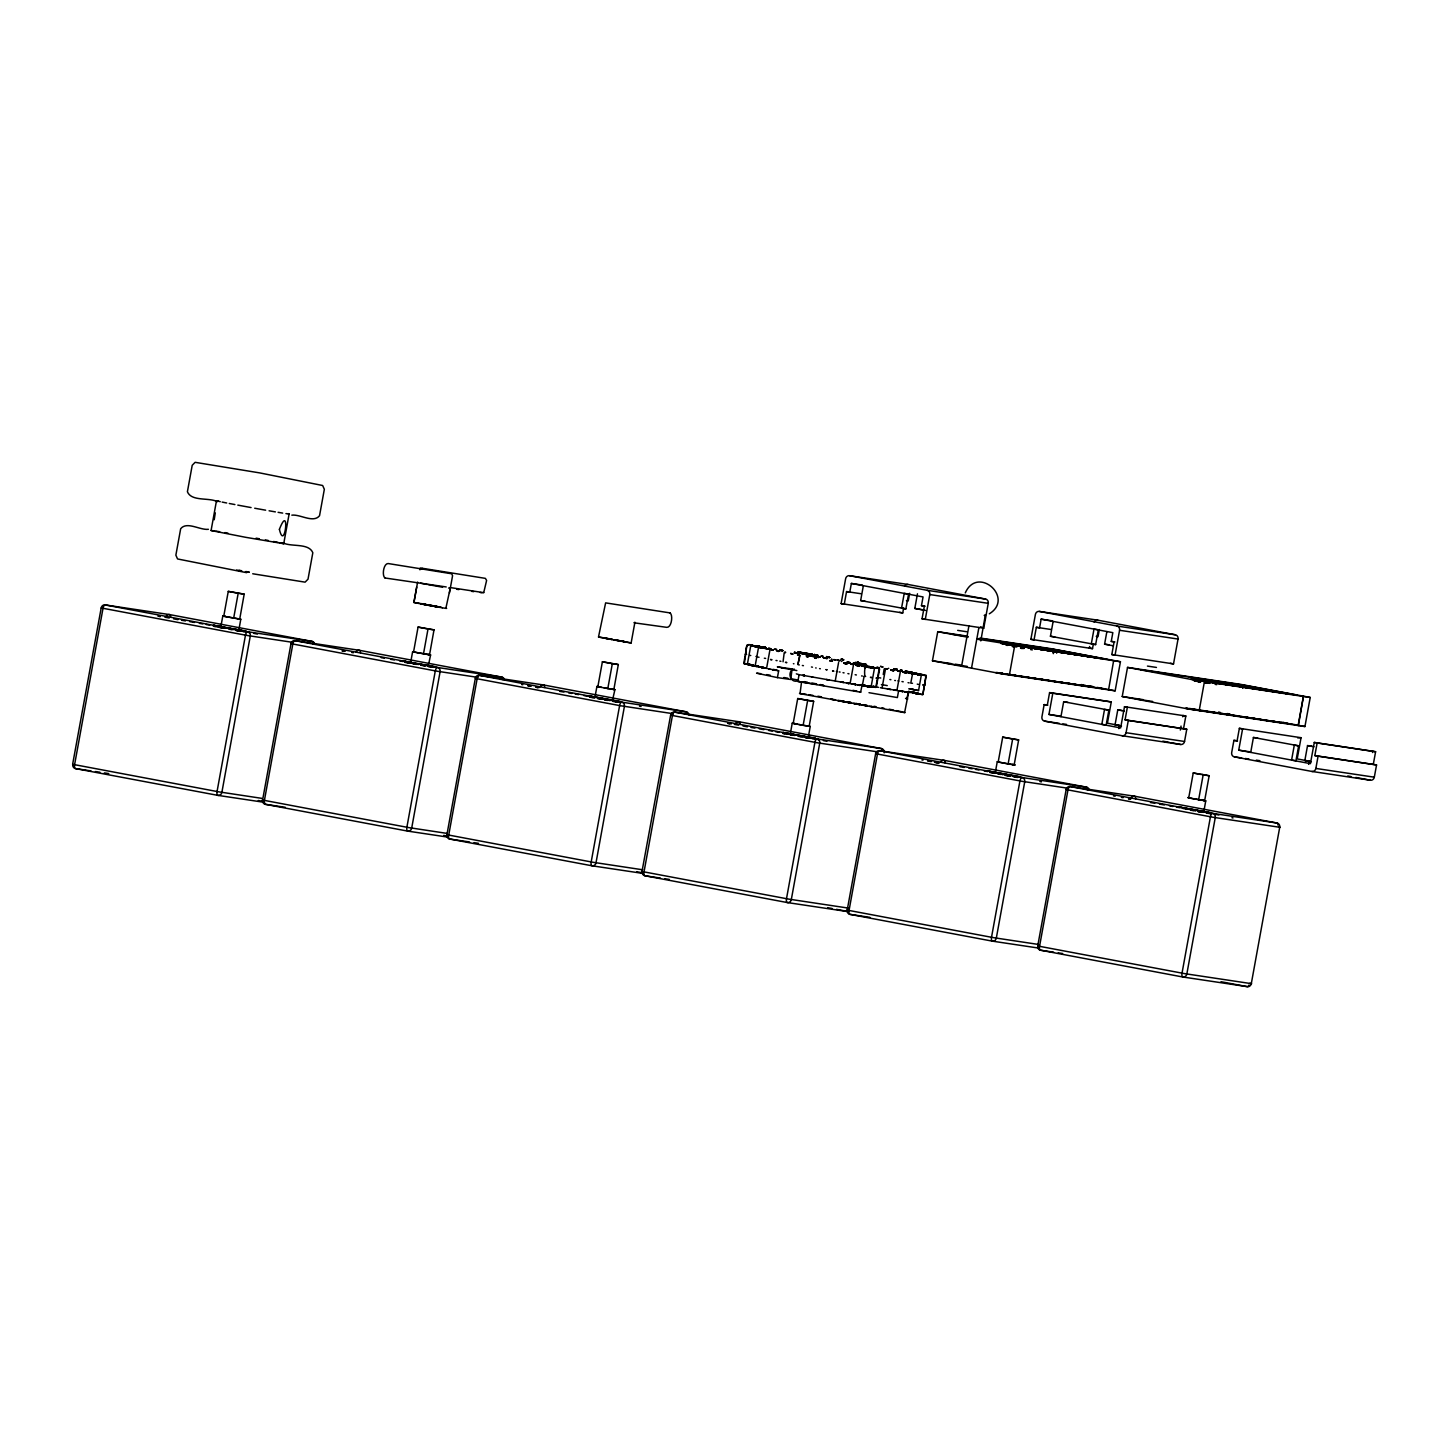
<?xml version="1.0" encoding="UTF-8"?>
<svg xmlns="http://www.w3.org/2000/svg" width="1449" height="1449" viewBox="0 0 1449 1449"><rect width="100%" height="100%" fill="white"/><g stroke="black" fill="none" stroke-linecap="round" stroke-linejoin="round"><path stroke-width="1.5" d="M483.712 592.641L450.277 587.569M214.217 519.756L215.285 512.892M799.685 655.274L797.892 664.602L799.993 655.274M450.295 588.022L445.875 608.218M670.018 612.909L605.628 602.875L598.491 637.017L631.13 642.976L634.916 622.237M776.682 649.641L776.7 649.387M749.205 644.714L747.05 645.113L743.735 663.551L752.212 665.562M745.42 655.962L744.351 663.751L753.534 665.29M747.358 664.312L750.691 646.019M755.146 665.96L758.479 647.649M766.593 668.206L769.926 649.913M835.258 680.849L838.591 662.537M850.128 683.421L853.443 665.127M865.651 676.466L864.31 676.194C865.614 678.295 863.423 669.836 865.669 667.174M871.103 686.862L874.417 668.55M875.776 687.478L879.108 669.166M879.597 669.04L876.265 687.333M883.256 674.491L884.162 669.003M882.097 687.677L885.43 669.366M896.967 690.249L900.3 671.956M912.49 683.294L910.769 683.131L912.508 674.002M921.274 675.379L918.575 690.557L908.758 688.8M922.886 694.506L926.255 675.379M1118.827 728.63L1119.407 725.442L1107.416 723.196L1111.274 701.968L1108.05 701.37L1049.583 692.604L1047.301 705.21L1044.149 704.612L1041.922 716.875A3.695 3.369 -81.5 0 0 1044.566 721.131L1122.106 735.73L1180.573 744.478A3.695 3.369 -81.5 0 0 1184.539 741.471L1186.767 729.227L1125.076 719.845L1127.358 707.239L1124.496 706.714L1120.638 727.923L1048.949 714.429L1052.807 693.22L1111.274 701.968M1308.61 764.347L1309.19 761.16L1297.199 758.914L1301.057 737.704L1297.688 737.885M261.889 798.363L219.125 791.897L72.631 764.311L101.195 607.946A3.695 3.369 -81.5 0 1 105.161 604.921L169.624 614.593L312.096 641.4A3.695 3.369 -81.5 0 1 314.723 644.026M287.989 513.616L289.13 513.942L283.732 543.719L245.66 537.307L211.083 530.533L216.481 500.738L218.473 500.956M225.41 616.332L222.82 615.952L220.701 627.489L223.834 628.16M228.091 617.039L239.719 619.085L244.193 594.144L228.272 591.373L223.744 616.278L240.788 619.23L238.723 630.768L235.626 630.297M233.669 618.143L238.197 593.239L244.193 594.144M447.723 837.105L407.712 831.11L265.239 804.286A3.695 3.369 -81.5 0 1 262.595 800.029L290.995 643.664A3.695 3.369 -81.5 0 1 294.98 640.657L359.443 650.311L501.915 677.136A3.695 3.369 -81.5 0 1 504.614 680.287M425.68 604.849L413.871 602.476L417.62 582.081M415.591 602.675L413.961 602.458L416.714 587.026M410.52 663.225L412.621 651.688M417.91 652.756L429.538 654.821L434.012 629.862L418.073 627.091L413.545 651.996L430.607 654.966L428.18 666.468M423.488 653.879L428.016 628.975L434.012 629.862M449.444 592.967L452.577 575.688L451.671 573.768L388.115 563.534C383.514 563.48 381.775 575.67 384.981 577.97M643.157 873.457L592.025 865.796L449.552 838.989A3.695 3.369 -81.5 0 1 446.908 834.715L475.326 678.349A3.695 3.369 -81.5 0 1 479.293 675.343L543.755 684.997L686.228 711.821A3.695 3.369 -81.5 0 1 688.927 714.973M687.188 713.651A3.695 1.521 -79.3 0 0 686.228 711.821L621.766 702.167L479.293 675.343A3.695 1.521 -79.3 0 0 477.138 678.748L448.719 835.113A3.695 1.521 -79.3 0 0 449.552 838.989L469.567 841.978M594.833 697.911L596.934 686.373L599.107 686.681M610.283 688.909L613.851 689.507L618.325 664.548L602.386 661.795L597.857 686.699L607.638 688.529M618.325 664.548L612.329 663.66L607.801 688.565L614.919 689.652L612.293 701.135M643.791 871.845L641.998 871.483L670.633 715.118A3.695 3.369 -81.5 0 1 674.6 712.111L739.081 721.765L881.553 748.59A3.695 3.369 -81.5 0 1 884.198 752.846M847.357 911.548L787.35 902.564L644.877 875.739A3.695 1.521 -79.3 0 1 644.026 871.881L672.445 715.516A3.695 1.521 -79.3 0 1 674.6 712.111L817.091 738.918L881.553 748.59A3.695 1.521 -79.3 0 1 882.532 751.089M760.707 673.676L756.577 673.169L777.425 677.607L778.656 670.815L768.477 668.822M798.707 680.65C789.252 684.272 786.952 669.818 794.396 669.166M777.425 677.607L790.756 679.49L792.096 668.877M860.815 684.979L862.046 685.323L860.615 692.205L797.856 681.447L799.087 674.673L852.736 684.109M790.158 734.679L792.241 723.142L794.867 723.522M798.743 724.446L809.176 726.275L813.65 701.316L797.711 698.545L793.183 723.449L802.945 725.297M908.867 691.119L904.593 712.636L800.029 693.654L801.46 682.714M813.65 701.316L807.654 700.428L803.126 725.333L810.245 726.42L808.162 737.958M841.108 603.581L845.636 578.712A3.695 3.369 -81.5 0 1 849.603 575.706L908.07 584.472L985.61 599.071A3.695 3.369 -81.5 0 1 988.254 603.327L983.744 628.178L922.035 618.814L924.335 606.207L921.473 605.664L923.049 596.934L851.36 583.44L849.784 592.17L846.56 591.572L844.278 604.179L841.108 603.581L902.745 612.927L903.596 608.2M905.879 608.87L901.532 608.218L904.23 593.402L908.577 594.036L905.879 608.87L860.652 600.538L863.35 585.704M1039.024 948.135L992.348 941.144L849.875 914.337A3.695 3.369 -81.5 0 1 847.212 910.063L875.631 753.697A3.695 3.369 -81.5 0 1 879.615 750.691L944.078 760.345L1086.551 787.169A3.695 3.369 -81.5 0 1 1089.25 790.321M869.871 917.326L849.875 914.337A3.695 1.521 -79.3 0 1 849.042 910.461L877.442 754.096A3.695 1.521 -79.3 0 1 879.615 750.691L1022.088 777.515L1086.551 787.169A3.695 1.521 -79.3 0 1 1087.493 790.357M909.646 593.293L908.251 600.937L906.44 600.592M904.14 691.427L898.615 690.775L897.384 697.567L869.002 692.694M925.567 610.464L914.808 608.435L917.471 593.8M908.577 692.042L906.621 698.961L907.708 699.034L905.534 698.382M849.603 575.706L927.143 590.304A3.695 3.369 -81.5 0 1 929.787 594.561L925.277 619.411L922.035 618.814M1108.576 689.851L1115.15 690.829L1120.439 661.74L1113.629 660.708L1108.576 689.851L1001.911 673.876L932.45 660.798L937.738 631.692L967.57 636.165M961.575 666.323L968.964 625.642M971.518 668.188L978.908 627.508M980.647 626.783L983.744 628.178M980.792 640.911L985.338 615.155A16.011 14.599 -81.5 0 1 984.233 615.336M1002.762 673.749L999.448 673.133L1102.109 688.492L1097.762 687.84M1009.392 674.999L1014.644 645.892M995.155 773.259L997.256 761.721L999.031 761.975M1007.562 763.732L1014.173 764.855L1018.647 739.896L1002.708 737.143L998.18 762.047L1007.943 763.877M1018.647 739.896L1012.652 739.008L1008.124 763.913L1015.242 765L1012.597 764.42M1030.891 639.299L1035.401 614.448A3.695 3.369 -81.5 0 1 1039.386 611.424L1097.853 620.19L1175.393 634.789A3.695 3.369 -81.5 0 1 1178.037 639.045L1173.527 663.896L1111.818 654.531L1114.1 641.925L1111.256 641.382L1112.832 632.652L1041.143 619.158L1039.567 627.888L1036.343 627.29L1034.043 639.897L1030.891 639.299L1092.51 648.645L1093.379 643.917M1095.643 644.588L1091.296 643.936L1093.995 629.12L1098.342 629.772L1095.643 644.588L1050.434 636.256L1053.133 621.422M1052.934 652.63L1054.111 649.514L1053.351 653.662M1056.665 653.191L1057.245 649.967L1107.398 659.404L1000.951 643.465M1060.94 716.675L1063.657 701.751L1068.004 702.403M1089.648 646.508L1089.358 648.065L1092.51 648.645M1037.738 945.925L1066.156 789.56A3.695 3.369 -81.5 0 1 1070.123 786.553L1134.585 796.207L1277.058 823.032A3.695 3.369 -81.5 0 1 1279.721 827.288L1251.302 983.654A3.695 3.369 -81.5 0 1 1247.335 986.66L1182.855 977.006L1040.382 950.182A3.695 3.369 -81.5 0 1 1037.738 945.925L1039.313 946.288M1053.731 952.192L1040.382 950.182A3.695 1.521 -79.3 0 1 1039.549 946.324L1067.967 789.959A3.695 1.521 -79.3 0 1 1070.123 786.553L1212.596 813.36L1277.058 823.032A3.695 1.521 -79.3 0 1 1278.036 825.187M1099.32 629.554L1098.034 636.654L1096.223 636.31M1113.194 645.783L1104.591 644.153L1106.873 631.619M1039.386 611.424L1116.925 626.022A3.695 3.369 -81.5 0 1 1119.57 630.279L1115.06 655.147L1111.818 654.531M1108.865 710.101L1106.167 725.025L1101.82 724.373L1104.518 709.449L1108.865 710.101L1063.657 701.751M1121.508 726.003L1115.06 724.79L1117.777 709.865L1122.124 710.517M1187.655 708.869L1122.232 696.516L1127.521 667.409L1240.761 684.381L1310.222 697.458L1304.933 726.547L1298.123 725.532L1303.412 696.444L1310.222 697.458M1122.106 735.73A3.695 3.369 -81.5 0 0 1126.072 732.705L1128.3 720.461L1186.767 729.227M1180.319 730.061L1181.044 726.076M1182.728 716.802L1182.964 715.462L1185.825 716.005L1183.543 728.612M1281.441 722.254L1291.874 724.21L1189.357 708.434M1192.527 709.557L1189.231 708.851M1199.174 710.716L1204.427 681.61M1203.286 800.391L1204.644 800.663L1209.154 775.758L1193.233 772.987L1188.705 797.91L1205.749 800.844L1203.684 812.4M1198.631 799.776L1203.159 774.871M1242.717 688.347L1243.314 685.123L1297.163 695.122L1190.716 679.201M1237.573 740.892L1233.914 740.348L1231.686 752.592A3.695 3.369 -81.5 0 0 1234.349 756.849L1311.888 771.448L1370.356 780.214A3.695 3.369 -81.5 0 0 1374.322 777.189L1376.55 764.945L1314.841 755.581L1317.141 742.975L1375.608 751.723L1373.308 764.329M1301.057 737.704L1239.366 728.322L1237.084 740.928L1233.914 740.348M1375.608 751.723L1314.279 742.431L1310.421 763.641L1238.732 750.147L1242.59 728.938L1239.366 728.322M1250.722 752.411L1253.421 737.469L1257.768 738.121M1188.977 709.104L1298.358 725.587L1303.412 696.444M1298.648 745.818L1295.931 760.743L1291.584 760.091L1294.301 745.166L1298.648 745.818L1253.421 737.469M1311.291 761.721L1304.843 760.508L1307.541 745.583L1311.888 746.235M1311.888 771.448A3.695 3.369 -81.5 0 0 1315.855 768.441L1318.083 756.179L1376.55 764.945M1372.511 752.52L1372.746 751.198M634.897 622.653L633.938 622.726M745.293 654.242C747.104 657.683 743.337 640.911 751.307 645.33M784.217 652.648L783.058 661.795M862.354 685.468L864.093 676.339M864.673 668.224L865.451 664.33L866.574 664.548L855.109 662.447L865.451 664.33M419.812 569.747L422.456 568.298L485.397 578.368L486.61 580.451L483.731 592.623M875.25 687.369L873.403 686.917L875.323 687.116M757.592 646.888L755.943 646.471L757.7 646.652M799.087 655.256L797.439 654.839L799.178 655.02M965.288 592.895C977.731 564.875 1015.006 597.984 989.305 613.815M811.802 655.691L805.409 654.495L811.657 655.473M799.504 693.455L806.26 694.306M912.942 692.803L907.853 692.169M827.017 658.734L823.213 657.466L826.981 658.48M836.381 671.43L836.997 671.72M922.796 694.56L925.947 675.868L916.203 673.387L919.644 674.183L917.434 674.057M862.046 685.323L857.536 684.96L860.271 685.178L858.714 684.725M784.76 652.666L785.72 652.34L784.797 652.322M831.599 659.494L831.871 659.53M825.948 658.299L824.409 658.118M841.615 661.468L841.887 661.487M888.472 668.297L888.744 668.315M446.22 586.954L385.017 577.988M450.078 588.348L448.592 588.022M754.096 646.127L755.762 646.381L751.687 645.874L758.081 647.178M796.841 670.561L781.953 667.898M804.322 675.216L803.815 675.125M924.879 685.051L922.814 684.924L924.064 684.852M784.905 652.249L785.032 652.702M815.153 658.281L816.421 658.081L815.153 657.792M862.046 665.109L858.243 664.566L865.778 665.671L858.297 664.439L862.427 665.2M811.06 655.781L811.494 655.89M857.899 662.61L858.333 662.718M771.756 650.166L773.15 650.13M854.294 663.896L854.91 663.986M901.133 670.724L902.256 670.633L900.3 670.126L902.111 670.398M898.76 681.121L897.909 680.795M895.446 689.905L893.997 690.068L895.862 690.141L894.921 689.796M914.192 674.129L911.566 673.513L915.587 674.129L912.852 673.894M793.418 663.678L793.925 663.769M826.981 669.8L825.803 669.583M445.64 608.326L446.636 608.417M598.618 637.071L604.994 638.013M831.762 659.078L831.454 659.349M796.334 673.857L799.087 674.673M424.303 604.468L420.699 603.726L425.988 604.559M761.576 648.138L763.714 648.047L761.033 647.612M864.165 665.87L865.922 666.015L863.151 665.326L865.071 666.015M911.023 672.698L912.743 672.716L910.008 672.155L911.91 672.843M830.567 661.034L832.432 660.943L830.205 660.49M877.406 667.862L879.181 667.844L876.772 667.591L878.166 668.025M795.338 652.974L796.733 652.992L794.378 652.322L796.081 653.119M842.177 659.802L843.59 659.82L841.289 659.241L842.92 659.947M798.598 664.801L799.341 664.928M289.13 513.997L285.942 513.598M211.083 530.479L214.271 530.859M1204.988 682.714L1208.249 683.185M859.547 684.906L857.699 684.797L860.018 685.468M779.816 661.124L780.902 661.324M839.17 671.919L840.076 672.082M775.324 669.782L773.078 669.529L776.247 670.199L774.237 669.601M1205.749 800.862L1193.052 798.653M811.458 666.975L812.472 667.192M877.442 678.313L876.772 678.168M804.702 675.397L803 675.379M754.929 646.725L756.07 646.924M801.768 653.553L804.123 653.825L800.717 653.245L804.177 653.716L798.526 652.702L804.231 653.608L800.772 653.119L802.909 653.753M870.577 667.228L872.805 667.355L869.364 666.558L875.667 668.224L873.095 667.917M826.491 669.692L826.854 669.764M807.999 656.578L806.387 656.252L807.908 656.469M854.838 663.407L853.226 663.081L854.747 663.298M844.803 663.533L846.941 663.805L843.934 663.099L846.995 663.696L843.879 663.207L845.818 663.733M891.642 670.362L893.779 670.633L890.863 669.836L893.834 670.525L890.718 670.036L892.656 670.561M780.83 650.438L782.822 650.673L779.761 649.949L781.844 650.619M827.669 657.266L829.643 657.375L826.528 656.578L829.661 657.502L826.564 656.669L828.176 657.031M420.717 603.708L426.64 604.668M820.333 668.75L819.573 668.605M902.202 670.507L900.427 670.344L901.749 670.815M763.895 667.554L761.323 667.228L765.036 668.007L761.268 667.355L764.909 668.188M803.434 665.671L802.366 665.489M752.266 646.019L754.893 646.345L751.035 645.656L757.392 646.779M799.105 652.847L804.231 653.608M919.934 674.745L922.506 674.926L917.09 674.075L921.129 674.908L917.036 674.31L919.735 674.926M924.607 685.015L923.375 685.033M815.389 655.165L817.797 655.491L814.139 654.568L817.725 655.165L814.157 654.676L816.602 655.401M856.884 665.58L859.402 665.924L855.852 665.019L859.547 665.616L855.798 665.109L858.098 665.816M903.723 672.408L906.241 672.753L902.709 671.847L906.386 672.445L902.636 671.938L904.955 672.644M245.968 632.09L243.142 631.71M755.599 665.852L752.846 665.616L756.795 666.522L752.81 665.797L756.831 666.449M912.58 691.97L915.243 692.568M801.369 652.611L799.359 652.213L803.362 653.119L799.377 652.774M868.223 667.21L874.272 668.206L870.197 667.464L872.896 668.098M915.062 673.912L922.506 675.053L918.648 674.057M750.473 664.475L752.737 665.218M759.312 646.852L761.993 647.087L758.008 646.236L761.957 646.888M806.151 653.68L808.832 653.916L804.847 652.992L808.814 653.716M818.794 656.85L820.424 657.013L818.902 656.795M866.013 667.065L868.712 667.428L864.763 666.558L868.766 667.192L864.727 666.685L867.335 667.301M767.97 668.786L769.709 668.804M820.225 657.176L818.613 657.067L820.152 657.285M753.063 665.308L749.676 664.566M869.309 686.265L867.643 686.011L871.555 686.808L867.516 686.156L871.519 686.88L867.534 686.065L870.324 686.192M771.339 649.84L773.349 649.967L771.538 649.695M745.583 654.35L746.633 654.55M875.975 678.114L877.967 678.204M923.683 685.087L924.571 684.942M262.287 799.993L408.564 827.56L447.252 833.429M846.922 910.026L848.788 910.425M634.698 622.889L666.739 627.345C671.575 627.743 673.26 615.191 670.054 612.927M871.791 677.552L870.396 677.335L871.501 677.534M918.503 684.381L917.253 684.145M853.588 663.515L855.435 663.932M785.811 662.428L786.861 662.591L785.43 662.356M840.003 660.78L837.45 660.164L839.967 660.653M815.678 667.917L816.167 668.007M841.851 701.099L844.024 701.642L841.724 701.298M434.501 606.352L439.79 607.167L435.751 606.57M762.482 648.301L760.779 647.884L763.551 648.21L760.924 647.667M807.618 654.713L810.389 655.039M790.719 653.68L793.183 654.079L790.611 653.336M833.573 659.693L836.2 659.947L833.773 659.549M882.821 667.047L880.612 666.377M757.429 666.576L760.127 667.029M521.676 684.562L522.763 684.725M862.318 676.049L861.594 675.922M909.157 682.877L908.052 682.678M815.588 658.371L814.936 657.955M861.702 664.892L862.988 665.182M882.876 666.938L880.503 666.431M811.512 676.755L812.943 677.263L811.567 676.882M771.973 659.766L770.47 659.494L771.429 659.675M72.667 764.293L72.776 764.311A3.695 3.369 -81.5 0 0 75.42 768.568L217.893 795.374L264.587 802.384M932.45 660.798L939.912 661.903M1122.232 696.516L1143.134 699.65M749.803 655.365L750.763 655.528M220.9 627.508L224.812 628.142M850.291 662.809L847.248 662.102M832.505 670.923L833.899 671.177L832.958 670.996M879.344 677.752L880.738 678.005M772.969 669.746L776.302 670.09L772.969 669.746L776.066 670.362L773.023 669.655L774.581 670.072M821.148 655.98L823.014 656.053L821.438 655.709M782.225 667.844L783.329 667.989L777.334 666.884L792.639 669.04M849.005 683.312L847.267 683.167L848.19 683.312M895.862 690.141L894.196 689.905M439.355 607.149L436.819 606.859M899.195 671.43L897.474 670.887L899.141 671.322M605.41 638.303L612.257 639.389M849.005 673.821L847.9 673.586M862.39 684.797L861.159 684.544M831.273 699.143L835.493 699.795M918.213 674.328L916.257 673.731L919.644 674.183L913.359 672.771M758.316 657.122L759.022 657.248M779.616 651.271L776.374 650.637L779.562 651.181M848.661 662.465L847.085 662.265L850.255 662.918M895.5 669.293L893.997 668.985L897.275 669.474L893.87 669.203L897.094 669.746M1229.513 713.886L1228.118 713.669M894.739 680.45L895.464 680.577M760.164 667.138L754.259 665.616M290.995 643.664L436.982 671.195L477.898 677.389M475.326 678.349L476.848 678.693M869.418 666.902L872.823 667.482L869.418 666.902L871.374 667.5M790.357 734.752L794.813 735.404M1186.224 809.176L1186.749 809.248M420.282 567.99L422.166 568.262M456.743 589.272L458.88 589.58M471.631 591.355L473.769 591.645M480.144 592.532L482.119 592.804M906.947 671.648L905.082 671.394L908.885 671.938M762.627 667.337L765.072 667.898L761.232 667.464L765.036 668.007M912.834 692.405L914.609 692.658L909.863 691.753L913.921 692.35M768.441 649.206L764.674 648.337L768.387 648.989M847.158 662.157L850.364 662.718L848.734 662.392M897.203 669.547L893.997 668.985L897.275 669.474L895.591 669.221M778.656 670.815L776.791 670.235M800.391 653.082L797.874 652.485L803.398 652.938L798.037 652.195L801.786 653.064M873.765 667.699L875.667 668.098L871.809 667.301M857.12 684.797L860.108 685.395M919.137 693.618L915.188 693.165L918.974 693.908L917.163 693.455M753.752 646.073L755.599 646.526M800.935 652.956L802.619 653.209L798.562 652.593L807.147 654.368L803.09 653.771M823.267 657.556L826.455 658.1L823.286 657.665M831.309 661.197L829.933 660.762L831.002 660.925M445.676 608.326L442.217 607.783M1208.212 683.24L1207.325 683.203M799.794 652.774L797.91 652.376L803.362 653.119L798.182 652.412M852.302 664.493L850.635 664.059L852.211 664.385M826.582 679.472L828.864 680.034M865.053 685.087L863.043 684.797L865.017 685.504M873.421 686.301L874.635 686.772L873.475 686.409M868.386 686.228L872.298 686.79L866.774 686.355L871.628 686.572L867.534 686.065L869.237 686.337M101.195 607.946L247.544 635.531L292.535 642.324M670.633 715.118L672.155 715.462M875.631 753.697L1021.98 781.301L1066.971 788.093M1066.156 789.56L1213.23 817.29L1280.047 827.325L1278.761 827.053M446.908 834.715L593.239 862.318L642.686 869.78M754.44 646.109L751.379 645.457L758.515 646.562L752.429 645.693L756.541 646.2M801.315 652.811L799.268 652.521L803.344 653.245M811.259 654.097L812.545 654.387L809.9 654.097L812.4 654.604M760.29 647.341L751.796 645.584M751.053 664.801L747.974 664.276L752.339 665.308L747.648 664.24L752.176 665.453L750.51 664.982M868.857 686.482L870.903 686.772L866.792 686.265L872.135 687.08M915.696 693.31L917.742 693.6L913.667 692.876L922.488 694.596L913.649 692.984L917.706 693.727M907.11 692.006L905.752 692.024M927.143 590.304L985.61 599.071M929.787 594.561L988.254 603.327M851.36 583.44L862.336 585.088M1116.925 626.022L1175.393 634.789M1119.57 630.279L1178.037 639.045M1041.143 619.158L1052.101 620.806M846.56 591.572L861.177 593.764M921.473 605.664L925.132 606.207M860.652 600.538L864.999 601.172M914.808 608.435L923.466 609.902M1036.343 627.29L1050.96 629.482M1111.256 641.382L1114.897 641.925M1104.591 644.153L1108.938 644.805M1050.434 636.256L1054.781 636.908M957.662 630.369L966.664 631.728M980.991 638.176L1050.996 648.663L1120.439 661.74M950.798 634.028L968.149 636.636M979.162 638.284L1057.245 649.967M966.9 637.216L967.805 637.361M980.901 639.697L976.825 639.081L1113.629 660.708M1006.349 644.099L1007.834 644.334M1016.836 645.674L1015.332 645.457L1025.711 647.268M1019.824 646.127L1033.209 648.391M1025.838 647.033L1024.334 646.797L1030.203 647.938M1033.318 648.156L1037.013 648.808M1042.32 649.496L1047.229 650.456L1037.611 648.88M1052.807 651.072L1051.322 650.855L1061.7 652.648M1055.814 651.525L1069.181 653.771M1061.809 652.412L1060.306 652.195L1066.192 653.336M1069.308 653.535L1070.811 653.771M1079.795 655.111L1078.31 654.894L1088.67 656.705M1082.801 655.564L1096.168 657.828M1088.797 656.469L1087.293 656.234L1097.672 658.045M1091.803 656.904L1100.679 658.498M1147.445 666.087L1156.447 667.446M1005.986 645.203L1007.472 645.421M1140.58 669.746L1243.314 685.123M1196.113 679.835L1209.498 682.081M1202.109 680.722L1200.623 680.505L1206.492 681.628M1209.607 681.845L1211.11 682.081M1220.112 683.421L1218.609 683.203L1228.987 684.997M1223.101 683.874L1236.486 686.12M1229.096 684.761L1227.593 684.544L1237.971 686.355M1230.147 684.761L1236.993 686.156L1229.766 685.015M1238.098 686.12L1236.595 685.884L1242.481 687.025M1245.597 687.243L1247.1 687.46M1256.084 688.818L1254.58 688.583L1264.959 690.394M1259.09 689.253L1272.457 691.517M1265.086 690.159L1263.582 689.941L1269.451 691.064M1272.584 691.282L1274.069 691.499M1281.568 692.622L1283.071 692.857M1303.647 696.48L1194.266 680.016M939.948 661.921L951.124 663.588M955.579 664.258L960.053 664.928M945.509 663.135L967.262 666.395M998.053 672.753L996.55 672.517L1006.928 674.328M1001.06 673.205L1002.545 673.423M1005.552 673.876L1007.055 674.093M1011.547 674.763L1010.044 674.546L1020.422 676.357M1014.554 675.216L1016.039 675.451M1020.549 676.122L1019.045 675.886L1024.914 677.027M1041.541 679.255L1054.908 681.519M1050.525 680.613L1063.892 682.877M1074.506 684.2L1073.021 683.982L1083.399 685.794M1077.513 684.653L1090.88 686.917M1083.508 685.558L1082.005 685.323L1092.383 687.134M1086.515 685.993L1093.542 687.243M995.662 672.571L997.691 672.879M998.723 673.024L1002.436 673.658M1135.292 698.853L1136.306 698.998M1137.338 699.161L1152.625 701.461M1196.82 709.811L1195.334 709.593L1201.203 710.735M1204.318 710.934L1205.822 711.169M1214.823 712.51L1213.32 712.292L1223.699 714.103M1217.812 712.962L1219.315 713.18M1223.807 713.868L1222.322 713.633L1228.191 714.774M1231.306 714.991L1232.809 715.208M1237.301 715.878L1235.816 715.661L1241.684 716.784M1253.802 718.36L1267.169 720.606M1276.279 721.729L1277.783 721.946M1185.427 708.289L1189.52 708.905M239.157 570.29L241.748 570.761M245.442 571.612L249.3 572.192L246.185 571.576M907.002 671.539L908.94 671.829L905.19 671.177L908.976 671.756M863.622 666.486L861.014 665.779L863.568 666.377M907.98 672.952L910.497 673.441M1124.496 706.714L1185.825 716.005M1044.149 704.612L1047.79 705.174M1048.949 714.429L1059.925 716.078M1115.06 724.79L1119.407 725.442M1126.072 732.705L1184.539 741.471M1044.566 721.131L1059.183 723.323M1062.841 723.866L1066.5 724.409M1238.732 750.147L1249.69 751.796M1304.843 760.508L1309.19 761.16M1315.855 768.441L1374.322 777.189M1234.349 756.849L1241.648 757.954M1245.307 758.497L1248.966 759.041M1256.265 760.145L1259.924 760.689M859.257 704.268L853.606 703.435L856.232 704.069M673.332 713.741L620.57 705.754M877.533 751.85L817.345 742.776L672.445 715.516M923.067 760.073L921.999 760.037M90.979 770.904L75.42 768.568A3.695 1.521 -79.3 0 1 74.587 764.71L103.006 608.345A3.695 1.521 -79.3 0 1 105.161 604.921L247.634 631.746L312.096 641.4A3.695 1.521 -79.3 0 1 313.075 643.899M95.435 771.556L99.872 772.226M104.328 772.897L108.766 773.567M285.254 807.292L265.239 804.286A3.695 1.521 -79.3 0 1 264.406 800.428L292.825 644.062A3.695 1.521 -79.3 0 1 294.98 640.657L437.453 667.464L501.915 677.136A3.695 1.521 -79.3 0 1 502.894 679.635M474.004 842.648L478.46 843.318M660.436 878.076L644.877 875.739A3.695 3.369 -81.5 0 1 642.215 871.483M664.874 878.746L669.329 879.416M849.114 908.215L788.926 899.141L644.026 871.881M1038.553 944.458L993.561 937.666L849.042 910.461M1058.168 952.862L1062.624 953.514M804.829 653.3L808.814 654.042M751.071 645.548L756.523 646.29L752.429 645.693M758.008 646.163L761.993 647.087L757.99 646.345L761.975 647.214L757.99 646.345L760.653 647.105M858.351 664.348L862.137 664.928L858.424 664.276M876.844 667.482L879.271 667.772L877.043 667.319M913.287 672.934L919.662 674.31M870.451 666.957L866.52 665.942M890.718 670.036L893.779 670.633M843.879 663.207L847.049 663.588M753.408 665L751.886 664.874M752.375 665.182L748.318 664.439L752.375 665.182L748.318 664.439L752.321 665.417L750.31 665.163M814.139 654.803L817.797 655.491M752.991 645.819L751.125 645.439L754.494 645.874M765.615 647.667L763.043 647.268L765.561 647.775M826.6 656.922L829.661 657.502L826.6 656.922L828.701 657.466M843.608 659.947L841.217 659.15L843.445 659.603M779.761 650.094L782.822 650.673M803.108 653.644L807.129 654.495L800.844 653.028M900.427 670.344L902.274 670.76M902.582 672.064L906.241 672.753M915.569 674.256L911.566 673.513M870.215 667.355L875.667 668.224M864.727 666.685L871.483 667.844M777.081 660.635L775.994 660.454M887.368 688.746L890.483 689.543L887.404 688.855M909.863 691.753L913.902 692.477M900.988 691.028L902.872 691.318L899.213 690.63L902.89 691.644L899.286 690.956M843.553 682.37L840.619 682.117M852.447 684.127L856.015 684.489M413.708 651.815L412.711 651.688L415.754 652.358M1188.85 797.711L1187.782 797.584L1190.897 798.254M753.208 645.874L755.164 646.163L751.18 645.366M776.175 649.224L774.309 649.152L775.903 649.496M813.94 656.741L818.613 657.502L808.216 655.636L812.907 656.397M917.815 673.966L922.47 674.727M859.402 665.924L855.743 665.236L859.492 665.689M804.847 653.173L808.814 653.807M915.043 692.984L918.449 693.528M865.325 686.12L861.34 685.377L868.06 686.518L861.34 685.486L865.307 686.301M797.856 681.447L817.164 684.471M404.525 662.03L410.049 662.936M812.581 738.881L815.262 739.207M1209.571 813.559L1206.166 813.016M802.04 652.901L797.91 652.376M752.484 645.457L754.512 645.783M755.436 645.765L758.66 646.399L751.379 645.457L755.128 646.29M756.287 646.707L760.29 647.54M911.602 673.387L918.322 674.528M868.205 666.975L871.429 667.591L864.799 666.449L868.802 667.12M416.008 602.748L419.649 603.345M751.741 664.982L747.974 664.276M748.3 664.674L750.31 665M913.884 692.586L909.863 691.861M895.681 690.34L894.105 689.996L895.772 690.249M901.006 691.155L902.854 691.445L899.249 690.865M915.641 693.51L918.775 693.836L914.971 693.22L918.412 693.636L916.384 693.31M867.534 686.065L872.189 687.007M843.572 682.497L840.565 682.026M852.392 684.037L856.015 684.616L852.374 683.801L854.149 684.2M215.756 531.095L219.687 531.729M1229.857 714.013L1227.086 713.56M831.074 660.816L832.324 661.016L830.096 660.563M344.735 651.217L343.141 650.981L344.898 651.362M527.997 685.739L530.497 686.156M928.32 761.087L930.819 761.504M873.023 667.373L870.994 667.047L875.015 667.772L871.012 666.957L873.023 667.301M913.54 673.821L911.693 673.205L915.641 673.948L913.631 673.604M764.347 658.208L765.615 658.407M808.687 694.687L812.943 695.375M869.545 706.369L873.856 706.967L871.32 706.351M1113.593 795.936L1115.169 796.189M282.664 513.091L278.099 512.33M751.451 645.366L753.317 645.674M916.855 693.618L919.046 693.836L915.152 693.238M766.612 674.6L770.162 675.18M843.898 701.425L838.5 700.465M1201.909 812.146L1197.852 811.458M1204.753 682.533L1207.234 682.932M815.986 654.876L814.139 654.568L817.761 655.256M781.283 650.094L779.725 649.84L782.768 650.438M907.925 672.698L910.461 673.314M898.615 690.775L880.34 687.677M868.784 686.735L870.795 687.08M820.931 685.105L823.956 685.612M839.532 700.573L844.332 701.388M217.911 626.819L213.275 626.131L215.285 626.62M590.141 696.933L594.362 697.639M617.256 702.131L612.999 701.407M787.368 734.009L782.732 733.321L784.724 733.81M990.464 772.281L994.684 772.987M1017.578 777.479L1013.322 776.755M1041.034 649.46L1045.218 650.094L1040.364 649.043M1020.476 647.83L1024.189 648.428M1211.599 681.41L1207.415 680.776L1213.32 682.026M1230.817 685.178L1235.001 685.812L1232.048 685.142M760.779 647.884L762.899 648.12M863.151 665.326L865.904 665.888M863.206 665.562L865.922 666.015M757.302 656.705L755.943 656.451M442.253 607.783L439.319 607.294M758.244 666.449L759.439 666.92M1128.68 798.834L1130.727 799.16L1128.481 798.671M917.96 673.731L921.854 674.6M910.986 689L913.649 689.47M916.366 693.383L918.358 693.709M863.043 705.174L867.118 705.826L861.594 705.011M181.523 620.244L185.49 620.915M750.962 727.416L754.947 728.086M805.083 737.487L808.144 737.958L806.35 737.541M291.829 515.156C300.269 514.123 313.382 523.433 319.541 515.717L324.341 489.291L322.656 485.506L259.697 472.899L195.126 462.322L192.21 465.292L187.41 491.736C191.54 501.789 208.837 497.224 217.495 501.698M208.384 529.302C199.944 530.334 186.849 521.024 180.672 528.74L175.872 555.166L177.557 558.952L246.656 572.681M894.848 669.51L895.935 669.692M848.009 662.682L849.078 662.863M777.57 651.289L778.638 651.489M817.87 696.208L821.492 696.824M413.599 663.678L417.584 664.385M428.687 666.721L431.023 667.12M597.912 698.382L602.53 699.179M1182.891 808.451L1187.818 809.303M275.364 511.877L269.079 510.791M1024.008 646.055L1015.64 644.696L1025.729 646.725M1038.842 649.098L1041.233 649.532M1013.883 646.471L1016.836 646.978M1021.201 647.92L1023.592 648.373M1211.4 681.338L1215.023 681.99M1228.625 684.816L1231.016 685.25M224.867 532.598L227.873 533.105M800.21 652.43L798.345 652.122L805.499 653.227L802.275 652.593M916.257 673.731L920.296 674.437L918.014 674.093M420.373 603.472L422.818 603.889M887.259 685.594L881.409 684.58M749.876 664.856L751.759 665.182M559.622 691.336L563.969 692.079M959.944 766.684L964.273 767.427M1150.47 802.529L1154.799 803.271M1025.258 646.272L1017.759 645.059L1024.624 646.508M1227.394 684.598L1229.694 685.033M442.597 587.225L428.035 584.599M901.984 681.555L903.216 681.791M855.145 674.727L856.377 674.962M606.57 638.284L611.895 639.226M867.897 686.681L864.745 685.993M840.402 700.61L843.716 701.189M860.181 704.685L856.957 704.105M189.837 621.657L194.474 622.454M236.223 630.532L238.868 630.985M381.196 657.647L384.293 658.19M424.412 665.852L420.844 665.218M536.221 687.351L537.851 687.641M759.276 728.829L763.931 729.644M805.662 737.704L808.325 738.175M938.155 762.989L934.696 762.373M999.267 773.893L1002.835 774.527M1009.047 775.903L1005.461 775.269M1024.352 646.091L1026.562 646.508M1036.307 648.645L1038.498 649.061M1216.327 682.225L1205.423 680.414L1214.407 682.244M1228.281 684.779L1224.713 684.127M1215.077 684.345L1216.762 684.653M906.277 671.738L907.527 671.956M812.798 655.854L814.066 656.089M890.954 669.764L893.979 670.344L890.863 669.836M422.782 603.889L426.948 604.722M433.849 606.225L434.863 606.407M761.323 667.228L765.072 667.898M783.873 677.516L787.876 678.223M847.52 702.041L849.259 702.33M568.606 692.876L571.884 693.455M968.928 768.224L972.188 768.803M1159.435 804.086L1164.344 804.938M1190.335 809.846L1193.36 810.389M265.638 510.193L254.716 508.237M1025.856 646.345L1027.921 646.743M1215.639 682.062L1217.703 682.461M1226.778 684.526L1223.318 683.874M797.874 652.485L801.75 653.173M861.992 664.62L863.278 664.91L861.775 664.783M922.506 675.053L918.648 674.129M889.867 679.509L890.9 679.708M843.028 672.68L844.061 672.879M435.932 606.696L436.855 606.859M432.853 606.062L434.211 606.298L430.733 605.664M435.044 606.551L435.968 606.714M872.28 686.265L878.438 687.351M869.762 686.21L871.066 686.446M859.873 704.703L854.892 703.743M609.105 688.71L604.052 687.804M199.382 623.324L202.788 623.921M222.856 627.671L225.718 628.178M390.904 659.349L394.309 659.947M528.631 685.721L531.167 686.174M575.217 694.035L578.622 694.632M607.022 700.247L605.157 699.921M768.821 730.495L772.226 731.111M792.313 734.86L795.175 735.368L791.679 734.607M928.954 761.069L931.49 761.522M975.539 769.383L978.926 769.98M1121.345 797.367L1123.084 797.674M1198.305 811.657L1201.185 812.164M1027.413 646.634L1029.315 646.997M1033.554 648.156L1035.455 648.536M1217.196 682.352L1219.08 682.714M1194.121 680.758L1199.573 681.736M1218.518 712.057L1220.112 712.347M252.724 573.768L305.105 582.154L308.021 579.165L312.821 552.739C308.673 542.669 291.376 547.233 282.718 542.777M433.179 606.117L431.44 605.809M434.12 606.388L435.062 606.551M432.472 605.99L431.059 605.736M791.879 678.911L798.218 680.052M804.34 681.646L807.328 682.171M238.197 593.239L228.272 591.373M850.165 702.493L848.245 702.077L851.034 702.493M427.853 628.938L418.073 627.091M612.329 663.66L602.386 661.795M807.654 700.428L797.711 698.545M1012.652 739.008L1002.708 737.143M206.247 624.537L209.743 625.153M231.659 629.609L229.739 629.264M775.686 731.709L779.182 732.343M801.098 736.798L797.91 736.219M1169.452 805.843L1172.947 806.477M1029.007 646.906L1033.735 647.775M1033.861 648.246L1030.674 647.667M1218.772 682.624L1220.493 682.968M1221.924 683.62L1223.626 683.964M799.359 652.213L803.398 652.938M921.129 674.799L917.09 674.075L921.238 674.98M917.036 674.31L921.111 675.035M804.43 654.133L805.517 654.26M756.251 646.924L760.29 647.667L758.28 647.232M240.842 570.852L236.567 570.055M428.343 604.976L429.447 605.157M429.049 605.102L431.096 605.374M615.68 640.277L631.184 642.939M749.042 664.385L753.462 665.218M849.621 702.33L851.088 702.656M158.122 616.042L160.006 616.386M415.537 663.914L418.544 664.439M399.562 660.889L403.112 661.523M583.875 695.574L587.425 696.226M599.85 698.599L602.856 699.143M604.468 699.903L607.475 700.447M727.579 723.214L731.31 723.902M984.179 770.922L987.747 771.574M991.315 772.208L1003.161 774.49M1004.791 775.251L1007.798 775.795M1176.479 807.111L1180.047 807.745M1190.68 809.81L1195.28 810.734M1220.384 682.914L1223.517 683.493M1222.032 683.674L1218.899 683.113M1030.619 649.605L1032.322 649.895M1194.483 680.885L1200.062 681.899M429.158 605.012L430.154 605.193M429.393 605.537L431.331 605.881M614.394 639.77L616.64 640.078M614.014 640.078L614.974 640.241M850.599 703.037L851.541 703.218M1006.928 763.605L1000.879 762.482M215.086 626.131L218.654 626.765M158.358 616.26L160.259 616.604M406.68 662.175L410.266 662.827M417.294 663.751L435.95 666.92L403.257 660.961L419.105 664.457M590.993 696.86L594.579 697.512M784.525 733.303L788.111 733.955M799.124 736.183L802.873 736.871M727.815 723.449L729.698 723.794M1029.134 647.377L1030.764 647.649M251.075 507.567L237.817 505.121M751.723 645.765L755.798 646.308M430.498 605.356L432.635 605.754M428.451 605.356L430.009 605.537M431.222 605.483L433.921 605.881M425.644 604.849L429.284 605.41M431.603 605.555L433.323 605.881M615.119 639.897L617.582 640.259M849.983 702.856L845.057 702.022M851.288 703L845.908 702.095M848.716 702.693L851.378 703.109M222.222 627.417L225.79 628.069M228.453 629.029L232.818 629.572M420.771 664.964L425.39 665.834M1185.409 808.723L1188.977 809.375M1193.415 810.661L1190.39 810.1M1087.185 656.469L1073.8 654.223L1079.686 655.346M1078.183 655.129L1064.816 652.865L1075.176 654.676M1290.443 694.216L1277.076 691.952L1287.455 693.763M1034.731 647.993L1036.633 648.301M1281.459 692.857L1268.074 690.612L1278.453 692.423M1026.236 646.852L1028.12 647.178M1033.445 647.739L1035.22 648.047M1060.197 652.43L1046.812 650.166L1052.699 651.307M1224.514 683.711L1226.397 684.019M1051.195 651.09L1037.828 648.826L1048.207 650.637M1263.456 690.177L1250.089 687.913L1255.975 689.054M1027.649 647.105L1029.424 647.413M1042.193 649.732L1028.826 647.468L1039.205 649.279M1216.001 682.57L1217.903 682.896M1254.472 688.818L1241.087 686.572L1251.465 688.366M1223.21 683.475L1225.003 683.765M1245.47 687.478L1229.096 684.562M1024.208 647.033L1010.841 644.787L1016.709 645.91M1217.414 682.823L1219.189 683.131M1015.224 645.693L1001.839 643.428L1012.217 645.24M1227.484 684.779L1214.117 682.515L1219.986 683.656M1218.482 683.439L1205.115 681.175L1215.494 682.986M1200.496 680.74L1191.621 679.146L1202 680.958M1081.896 685.558L1068.511 683.312L1074.397 684.435M1072.894 684.218L1059.527 681.954L1063.439 682.714M1285.154 723.305L1271.787 721.041L1282.166 722.852M1276.171 721.964L1262.785 719.7L1266.716 720.461M1045.906 680.179L1032.539 677.915L1038.408 679.056M1258.185 719.265L1244.8 717.001L1248.712 717.762M1035.075 678.494L1023.537 676.574L1033.916 678.367M1240.996 716.567L1249.183 717.907M1019.734 676.122L1026.073 677.136M1238.334 716.223L1226.814 714.303L1237.192 716.114M1008.902 674.437L1018.919 676.122M1221.163 713.524L1229.35 714.882M999.901 673.097L1009.935 674.781M1212.161 712.183L1222.195 713.868M1203.177 710.825L1213.193 712.528M1192.328 709.141L1204.21 711.169M1195.208 709.829L1186.333 708.253L1190.245 708.996M256.129 538.177L259.371 538.774M921.818 674.455L925.676 675.162M757.972 646.471L761.975 647.214M435.624 606.316L434.374 606.08M616.549 640.168L621.223 640.929M427.165 605.012L428.18 605.211M617.256 640.295L621.078 641.019M855.924 703.471L860.289 704.196M1201.692 774.346L1209.154 775.758M1200.696 774.418L1193.233 772.987M224.541 627.471L246.131 631.184L213.456 625.225L221.769 626.964M599.904 698.49L603.418 699.143M1000.227 773.838L1003.722 774.49M1006.041 775.106L1007.272 775.342M934.46 762.156L937.974 762.808M1192.491 810.027L1195.986 810.679M1035.963 648.21L1037.955 648.554M1225.745 683.928L1227.72 684.272M1024.914 646.598L1026.888 646.942M1214.697 682.316L1216.671 682.66M1200.823 681.809L1195.751 680.921L1200.007 681.718M918.412 674.111L922.198 675.017L917.054 674.183L919.083 674.6M871.555 667.735L872.859 667.971M914.917 693.292L918.72 693.926M433.016 605.827L435.008 606.189M427.473 605.084L426.133 604.831M612.112 639.625L610.754 639.371M811.911 683.004L816.276 683.819M855.671 703.508L859.963 704.323M857.283 703.725L859.873 704.214M231.025 629.047L234.43 629.681M422.547 665.091L425.934 665.725M606.352 699.885L610.192 700.61M800.482 736.219L803.869 736.853M416.406 664.421L412.331 663.624M536.492 687.134L539.028 687.605M600.719 699.106L597.495 698.49M1007.182 775.124L1010.569 775.758M1001.042 774.454L997.818 773.838M936.797 762.482L939.332 762.953M619.918 705.627L477.138 678.748M899.575 612.329L902.745 612.927M1170.285 663.298L1173.527 663.896M1037.122 648.428L1040.454 649.025M1226.905 684.145L1228.987 684.508M1213.429 682.081L1215.512 682.443M967.153 637.107L937.738 631.692M1192.944 679.762L1127.521 667.409M1089.286 685.92L1093.252 686.681M1097.201 687.424L1115.15 690.829M1283.017 722.399L1286.984 723.142M1290.932 723.884L1304.933 726.547M1081.208 684.562L1085.392 685.359M1089.557 686.138L1093.741 686.917M1049.583 692.604L1052.807 693.22M1314.279 742.431L1317.141 742.975M1117.777 709.865L1124.225 711.079M1307.541 745.583L1314.008 746.796M427.147 584.436L420.627 583.186M1125.076 719.845L1128.3 720.461M1314.841 755.581L1318.083 756.179M1162.804 741.145L1169.271 742.359M1170.883 742.667L1180.573 744.478M1347.733 775.958L1350.957 776.555M1355.811 777.461L1370.356 780.214M436.602 606.388L441.42 607.312M426.495 604.885L420.771 603.744M873.964 706.279L876.047 706.677M844.187 701.859L837.794 700.646M797.548 724.21L792.277 723.16M237.763 630.297L241.023 630.913M807.202 737.487L810.462 738.102M1007.87 775.45L1010.496 775.958M1199.663 811.44L1204.354 812.237M164.896 617.183L169.243 618.017M173.608 618.832L177.955 619.647M734.335 724.373L738.7 725.188M743.047 726.021L747.412 726.837M1039.549 946.324L1184.811 973.656L1251.628 983.69L1249.781 983.31M258.248 800.5L262.631 801.333M443.684 835.403L448.067 836.236M636.763 871.737L641.146 872.57M827.705 907.69L832.088 908.505M836.471 909.338L847.43 911.403M1221.018 981.716L1247.335 986.66A3.695 1.521 -79.3 0 0 1248.966 985.048M1228.009 684.363L1230.237 684.743M1038.227 648.645L1043.841 649.695M234.901 504.56L229.286 503.491M265.312 539.897L268.174 540.441M873.512 667.844L871.175 667.264M910.316 688.945L918.503 690.539M912.707 692.586L914.41 692.894L911.874 692.169M750.6 665.326L752.248 665.634M622.943 641.255L624.537 641.563L622.092 641.219M435.28 606.243L439.59 607.113L436.203 606.425M610.12 639.244L605.537 638.321M1192.491 798.544L1191.404 798.345M601.643 687.351L600.556 687.134M417.33 652.648L416.243 652.448M227.511 616.93L226.442 616.713M1198.957 811.422L1202.851 812.183M1207.524 812.835L1210.621 813.414M1015.459 776.682L1018.556 777.262M615.155 701.334L618.234 701.914M430.842 666.649L433.921 667.228M536.003 687.134L537.651 687.46M351.69 652.448L353.339 652.756M342.036 650.927L344.21 651.344M1020.784 648.192L1021.98 648.428L1020.657 648.138M881.988 707.8L883.854 708.163M864.437 704.993L867.353 705.554M806.93 737.523L811.603 738.429M815.099 738.972L819.409 739.805M237.491 630.333L242.146 631.239M245.642 631.8L249.971 632.633M219.107 627.381L221.606 627.87M1269.252 720.751L1273.164 721.511M1260.25 719.41L1264.18 720.153M1251.266 718.052L1257.714 719.102M1242.264 716.712L1246.176 717.472M1056.991 681.664L1060.903 682.425M1047.989 680.324L1056.412 681.755M1038.987 678.965L1045.454 680.016M1201.782 710.644L1208.249 711.694M1192.799 709.304L1196.711 710.046M841.471 681.827L842.485 682.026M841.199 701.189L838.156 700.591M1000.371 762.391L997.274 761.739M600.067 687.043L597.151 686.446M225.935 616.622L222.82 615.97M1214.932 814.247L1218.899 815.026M1014.445 776.592L1018.321 777.352M993.561 773.15L989.721 772.389M793.291 735.349L790.52 734.788M614.122 701.244L618.017 702.004M593.239 697.802L589.417 697.041M429.81 666.54L433.704 667.319M408.926 663.117L405.086 662.356M1206.619 682.696L1209.987 683.367M820.188 684.562L823.394 685.196M889.088 709.177L893.707 710.101M863.803 704.975L867.263 705.663M1203.123 800.283L1204.662 800.591M807.6 725.84L810.226 726.402M612.275 689.072L614.919 689.633M427.962 654.387L430.607 654.948M238.143 618.651L240.788 619.212M823.376 740.584L826.926 741.29M253.937 633.394L257.487 634.101M226.678 502.984L222.132 502.078M273.553 541.491L278.081 542.397M812.454 654.495L809.9 654.097L811.096 654.278M753.045 645.747L754.965 646.127M857.772 684.689L860.271 685.178M747.666 664.475L749.568 664.856M835.222 700.121L830.694 699.143M1012.76 764.547L1014.119 764.818M807.763 725.949L809.122 726.221M612.456 689.199L613.796 689.47M428.143 654.495L429.484 654.767M238.324 618.777L239.665 619.049M863.024 685.033L865.017 685.449M1207.126 812.871L1210.784 813.65M929.515 761.413L927.831 761.051M528.106 685.83L529.211 686.065M236.893 630.351L238.614 630.732M1021.708 648.246L1022.976 648.518M910.008 672.155L912.743 672.716M876.772 667.591L879.018 668.061M794.523 652.666L796.769 653.119M829.933 660.762L832.179 661.233M896.388 710.626L902.347 711.894M920.604 674.546L922.506 674.926M762.373 667.572L766.648 668.46M866.448 666.105L870.487 666.83M774.726 669.891L776.247 670.199M852.918 690.322L856.92 691.155M1013.757 646.87L1012.163 646.526M747.648 664.24L749.55 664.638M751.035 645.656L753.552 646.254M752.864 665.508L756.921 666.232M1206.655 683.131L1205.007 682.751M220.284 501.68L216.499 500.793M910.063 672.39L912.761 672.843M279.929 542.777L283.732 543.719M761.993 647.087L755.273 645.946L758.588 646.471M869.599 686.265L871.592 686.699M847.357 683.077L848.933 683.421M854.149 684.326L856.033 684.725M800.047 652.702L801.297 652.938M858.659 662.519L857.228 662.012L858.496 662.302M857.391 662.374L858.677 662.664M810.552 655.546L811.838 655.836M814.863 658.063L816.149 658.353M917 693.292L918.829 693.709M1039.821 781.5L1041.414 781.862M639.498 706.152L641.092 706.514M869.889 667.337L871.465 667.699M771.266 649.967L772.353 650.257M916.764 674.292L918.322 674.673M841.289 659.241L843.59 659.82M796.606 652.774L794.45 652.412L796.733 652.992M826.636 679.581L827.705 679.853M903.578 712.183L904.955 712.6M1231.922 817.725L1232.972 817.997M859.583 691.771L860.815 692.115M1094.194 622.219A3.695 3.369 -81.5 0 1 1097.853 620.19M904.574 586.193A3.695 3.369 -81.5 0 1 908.07 584.472M985.465 615.137A15.957 6.539 -79.3 0 1 984.577 615.571M165.965 616.622A3.695 3.369 -81.5 0 1 169.624 614.593A3.695 1.521 -79.3 0 1 170.602 617.093M355.947 652.032A3.695 3.369 -81.5 0 1 359.443 650.311A3.695 1.521 -79.3 0 1 360.421 652.811M540.26 686.717A3.695 3.369 -81.5 0 1 543.755 684.997A3.695 1.521 -79.3 0 1 544.733 687.514M735.404 723.794A3.695 3.369 -81.5 0 1 739.081 721.765A3.695 1.521 -79.3 0 1 740.059 724.265M940.582 762.065A3.695 3.369 -81.5 0 1 944.078 760.345A3.695 1.521 -79.3 0 1 945.056 762.862M1131.089 797.928A3.695 3.369 -81.5 0 1 1134.585 796.207A3.695 1.521 -79.3 0 1 1135.563 799.069M279.403 529.338C284.928 553.246 290.307 501.173 279.403 529.338M245.479 635.151L217.06 791.516A3.695 1.521 -79.3 0 0 217.893 795.374A3.695 3.369 -81.5 0 0 221.878 792.368L250.297 636.002A3.695 3.369 -81.5 0 0 247.634 631.746A3.695 1.521 -79.3 0 0 245.479 635.151M435.298 670.887L406.879 827.252A3.695 1.521 -79.3 0 0 407.712 831.11A3.695 3.369 -81.5 0 0 411.697 828.103L440.098 671.738A3.695 3.369 -81.5 0 0 437.453 667.464A3.695 1.521 -79.3 0 0 435.298 670.887M619.611 705.572L591.192 861.938A3.695 1.521 -79.3 0 0 592.025 865.796A3.695 3.369 -81.5 0 0 596.01 862.789L624.41 706.424A3.695 3.369 -81.5 0 0 621.766 702.167A3.695 1.521 -79.3 0 0 619.611 705.572M814.918 742.341L786.499 898.706A3.695 1.521 -79.3 0 0 787.35 902.564A3.695 3.369 -81.5 0 0 791.317 899.557L819.736 743.192A3.695 3.369 -81.5 0 0 817.091 738.918A3.695 1.521 -79.3 0 0 814.918 742.341M1019.933 780.92L991.514 937.286A3.695 1.521 -79.3 0 0 992.348 941.144A3.695 3.369 -81.5 0 0 996.314 938.137L1024.733 781.772A3.695 3.369 -81.5 0 0 1022.088 777.515A3.695 1.521 -79.3 0 0 1019.933 780.92M1210.44 816.783L1182.022 973.148A3.695 1.521 -79.3 0 0 1182.855 977.006A3.695 3.369 -81.5 0 0 1186.84 974L1215.258 817.634A3.695 3.369 -81.5 0 0 1212.596 813.36A3.695 1.521 -79.3 0 0 1210.44 816.783M808.053 656.687L806.55 656.596L808.089 656.832M854.892 663.533L853.389 663.425L854.928 663.66M620.263 701.606L587.569 695.647L620.263 701.606M815.588 738.374L783.003 732.469L815.588 738.374M1020.585 776.954L987.892 770.995L1020.585 776.954M1211.11 812.817L1178.526 806.912L1211.11 812.817M804.539 675.596L802.891 675.433L804.539 675.596M854.493 663.497L853.533 663.407L854.493 663.497M838.79 660.418L837.504 660.255L838.844 660.527M815.298 656.035L811.531 655.256L815.298 656.162M911.312 672.245L909.954 672.046L912.616 672.499L911.312 672.245M914.554 692.767L912.779 692.513L914.482 692.839M803.652 653.137L802.058 652.883L805.318 653.517L803.652 653.137M813.432 655.546L811.531 655.256L815.262 655.908L813.432 655.546M764.329 647.341L763.116 647.16L765.797 647.504L763.206 647.069L765.797 647.504L764.42 647.268M758.515 665.997L756.541 665.689L758.479 666.087M886.172 668.858L884.778 668.623L887.549 669.112L886.172 668.858M904.502 672.137L902.709 671.847L906.386 672.445L904.502 672.137M845.6 663.189L844.115 662.936L847.14 663.515L845.6 663.189M906.857 692.296L904.375 691.789L906.857 692.296M848.716 683.584L847.158 683.24L848.842 683.511M770.94 648.79L768.676 648.264L770.94 648.79M764.981 648.192L764.981 648.192M868.114 686.409L864.854 685.775L868.06 686.518"/></g></svg>
